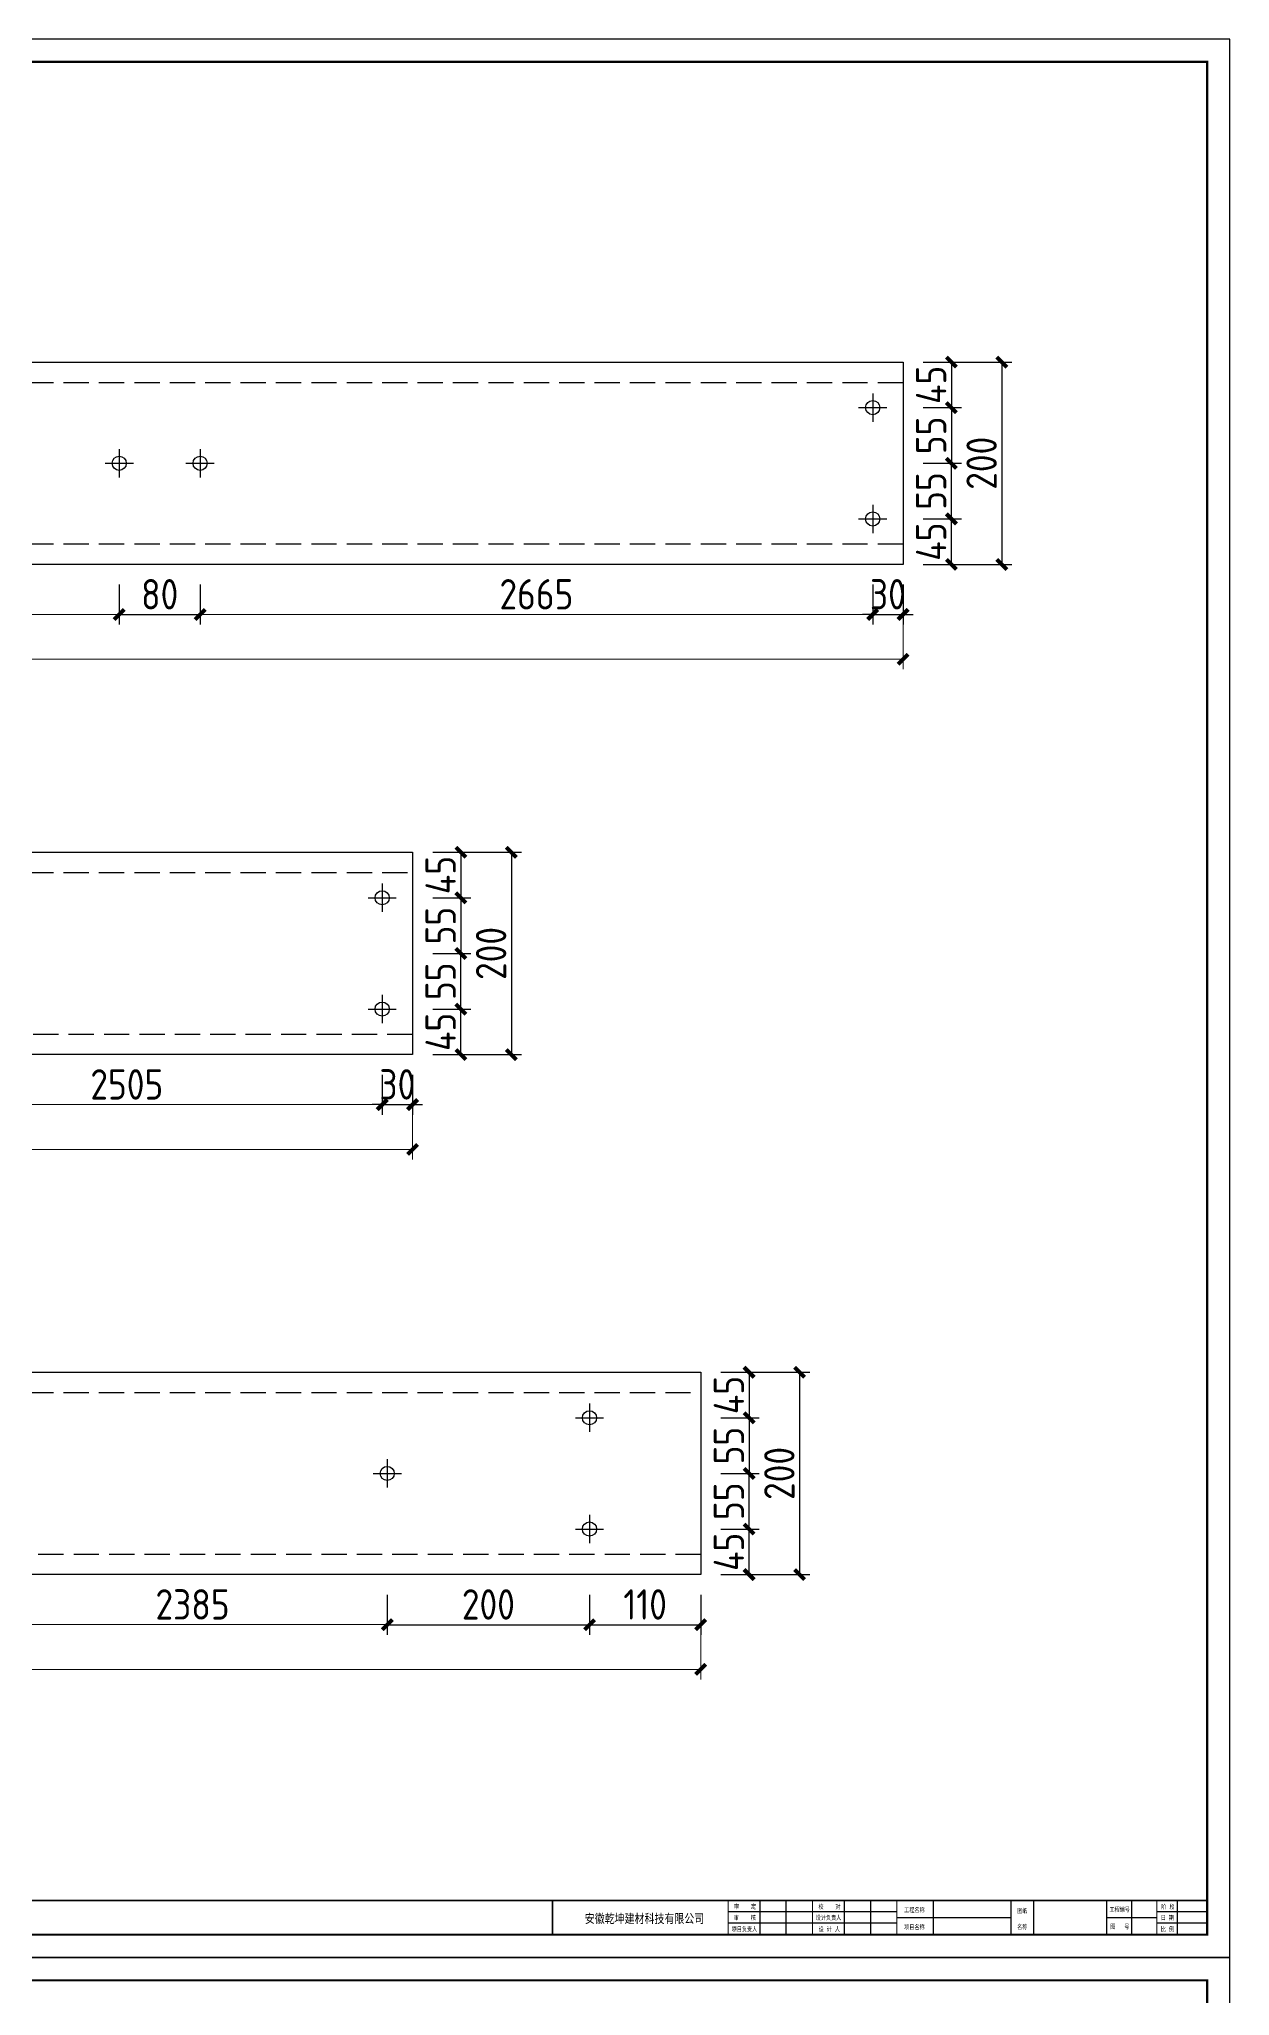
# Model space of a CAD drawing. Extents: x -196983 to 471790, y -783661 to 190401.
# Drawn here: x -25856 to -14082, y -93386 to -74044 of the extents above; entities that cross this region are included whole.
import ezdxf

# ---------------------------------------------------------------- set-up
doc = ezdxf.new("R2010")
doc.units = 0
doc.header["$LTSCALE"] = 1000
doc.header["$MEASUREMENT"] = 0
doc.linetypes.add('DASH', pattern=[0.35, 0.25, -0.1])
doc.layers.add('_TCH_MASK', color=7, linetype='Continuous')
doc.layers.add('PUB_TITLE', color=4, linetype='Continuous')
doc.styles.get("Standard").update_dxf_attribs({"font": 'gbenor.shx', "bigfont": 'gbcbig.shx'})
doc.styles.add('图框', font='')
doc.styles.get('图框').set_extended_font_data('SimSun')
doc.dimstyles.get("Standard").update_dxf_attribs({"dimscale": 100, "dimtxt": 3.5, "dimasz": 1, "dimexe": 2.5, "dimexo": 3, "dimgap": 1.5, "dimtad": 1, "dimdec": 0, "dimzin": 0, "dimdsep": 46, "dimtxsty": 'Standard', "dimblk": 'ARCHTICK', "dimcen": 0.09, "dimadec": 0, "dimazin": 0, "dimtfac": 1, "dimtdec": 0, "dimtix": 1, "dimtmove": 2, "dimatfit": 3, "dimfxl": 1, "dimtolj": 1, "dimtzin": 0, "dimarcsym": 0})

# ---------------------------------------------------------------- blocks, each defined once
blk = doc.blocks.new('$titleblk$00000095')
for p, q in [((-150, 20), (-150, 0)), ((-150, 20), (0, 20)), ((-125, 20), (-125, 0)), ((-100, 20), (-100, 0)), ((-75, 20), (-75, 0)), ((-75, 20), (-75, 0)), ((-50, 20), (-50, 0)), ((-25, 20), (-25, 0)), ((0, 20), (0, 0)), ((-150, 15), (-75, 15)), ((-150, 10), (-75, 10)), ((-75, 15), (0, 15)), ((-75, 10), (0, 10)), ((-150, 5), (-75, 5)), ((-75, 5), (0, 5))]:
    blk.add_line(p, q)
at = {"width": 0.8}
for s, p in [('建   筑', (-146.45, 15.65)), ('暖  通', (-70.35, 15.73)), ('结   构', (-146.45, 10.91)), ('电   气', (-146.45, 5.65)), ('给 排 水', (-71.03, 10.9)), ('工   艺', (-70.35, 6.13)), ('通   讯', (-146.45, 0.88)), ('自   控', (-70.35, 1.24))]:
    blk.add_text(s, height=3.509, dxfattribs=at).set_placement(p)
blk = doc.blocks.new('新块')
for p, q in [((-5840, 800), (-8800, 800)), ((-8240, 400), (-8240, 1000)), ((-7780, 400), (-7780, 1000)), ((-6760, 400), (-6760, 1000)), ((-6300, 400), (-6300, 1000)), ((-5840, 700), (-3840, 700)), ((-5200, 400), (-5200, 1000)), ((-3440, 400), (-3440, 1000)), ((-2160, 700), (-1280, 700)), ((-1720, 400), (-1720, 1000)), ((-400, 800), (-1280, 800)), ((-920, 400), (-920, 1000)), ((-400, 400), (-400, 1000)), ((-5840, 600), (-8800, 600)), ((-400, 600), (-1280, 600))]:
    blk.add_line(p, q)
for points, const_width in [([(-11880, 400), (-11880, 1000), (-400, 1000)], 32), ([(-8800, 400), (-8800, 1000)], 20), ([(-7320, 400), (-7320, 1000)], 20), ([(-5840, 400), (-5840, 1000)], 20), ([(-3840, 400), (-3840, 1000)], 20), ([(-2160, 400), (-2160, 1000)], 20), ([(-1280, 400), (-1280, 1000)], 20)]:
    blk.add_lwpolyline(points, dxfattribs=dict(const_width=const_width))
at = {"layer": 'PUB_TITLE'}
blk.add_lwpolyline([(-47560, 0), (0, 0), (0, 33640), (-47560, 33640)], close=True, dxfattribs=at)
at = {"layer": 'PUB_TITLE', "const_width": 40}
blk.add_lwpolyline([(-46560, 400), (-400, 400), (-400, 33240), (-46560, 33240)], close=True, dxfattribs=at)
at = {"layer": 'PUB_TITLE', "const_width": 32}
blk.add_lwpolyline([(-400, 1000), (-46560, 1000)], dxfattribs=at)
at = {"layer": 'PUB_TITLE', "xscale": 40, "yscale": 40, "zscale": 40, "rotation": 90}
blk.add_blockref('$titleblk$00000095', (-46560, 33240), dxfattribs=at)
at = {"style": '图框', "width": 0.8}
for s, height, p in [('安徽乾坤建材科技有限公司', 160, (-11315, 604)), ('审    核', 80, (-8702, 659)), ('审    定', 80, (-8701, 854)), ('设计负责人', 80, (-7265, 659)), ('校    对', 80, (-7217, 851)), ('工程名称', 80, (-5712, 794)), ('图纸', 80, (-3732, 778)), ('工程编号', 80, (-2112, 803)), ('阶 段', 80, (-1205, 851)), ('日 期', 80, (-1212, 659)), ('项目负责人', 80, (-8739, 457)), ('设 计 人', 80, (-7213, 457)), ('项目名称', 80, (-5712, 494)), ('名称', 80, (-3732, 498)), ('图   号', 80, (-2098, 504)), ('比 例', 80, (-1211, 457))]:
    blk.add_text(s, height=height, dxfattribs=at).set_placement(p)
for tag, p in [('审定人', (-8147, 838)), ('审核人', (-8147, 641)), ('设计负责人', (-6745, 649)), ('校对', (-6621, 837)), ('工程名称', (-5026, 781)), ('图名', (-3347, 649)), ('日期', (-905, 632)), ('阶段', (-810, 832)), ('项目负责人', (-8228, 444)), ('设计人', (-6659, 447)), ('项目名称', (-5026, 479)), ('图号', (-1657, 502)), ('比例', (-810, 446))]:
    blk.add_attdef(tag, p, '', height=120)
blk = doc.blocks.new('_ArchTick')
at = {"color": 0, "linetype": 'ByBlock', "const_width": 0.4}
blk.add_lwpolyline([(-0.5, -0.5), (0.5, 0.5)], dxfattribs=at)
blk = doc.blocks.new('*D762')
at = {"layer": '_TCH_MASK', "color": 0, "lineweight": -2}
for p, q in [((-25064, -79436), (-25064, -79831)), ((-24264, -79436), (-24264, -79831)), ((-25064, -79731), (-24264, -79731))]:
    blk.add_line(p, q, dxfattribs=at)
at = {"layer": 'Defpoints', "color": 0}
for p in [(-25064, -79236), (-24264, -79236), (-24264, -79731)]:
    blk.add_point(p, dxfattribs=at)
at = {"layer": '_TCH_MASK', "color": 0, "lineweight": -2, "xscale": 100, "yscale": 100, "zscale": 100, "rotation": 180}
blk.add_blockref('_ArchTick', (-25064, -79731), dxfattribs=at)
at = {"layer": '_TCH_MASK', "color": 0, "lineweight": -2, "xscale": 100, "yscale": 100, "zscale": 100}
blk.add_blockref('_ArchTick', (-24264, -79731), dxfattribs=at)
at = {"layer": '_TCH_MASK', "color": 0, "lineweight": 15, "insert": (-24664, -79531), "char_height": 300, "attachment_point": 5}
blk.add_mtext('\\A1;80', dxfattribs=at)
blk = doc.blocks.new('*D763')
at = {"layer": '_TCH_MASK', "color": 0, "lineweight": -2}
for p, q in [((-17614, -79436), (-17614, -79831)), ((-17314, -79436), (-17314, -79831)), ((-17614, -79731), (-17714, -79731)), ((-17614, -79731), (-17314, -79731)), ((-17314, -79731), (-17214, -79731))]:
    blk.add_line(p, q, dxfattribs=at)
at = {"layer": 'Defpoints', "color": 0}
for p in [(-17614, -79236), (-17314, -79236), (-17314, -79731)]:
    blk.add_point(p, dxfattribs=at)
at = {"layer": '_TCH_MASK', "color": 0, "lineweight": -2, "xscale": 100, "yscale": 100, "zscale": 100}
blk.add_blockref('_ArchTick', (-17614, -79731), dxfattribs=at)
at = {"layer": '_TCH_MASK', "color": 0, "lineweight": -2, "xscale": 100, "yscale": 100, "zscale": 100, "rotation": 180}
blk.add_blockref('_ArchTick', (-17314, -79731), dxfattribs=at)
at = {"layer": '_TCH_MASK', "color": 0, "lineweight": 15, "insert": (-17464, -79531), "char_height": 300, "attachment_point": 5}
blk.add_mtext('\\A1;30', dxfattribs=at)
blk = doc.blocks.new('*D562')
at = {"layer": '_TCH_MASK', "color": 0, "lineweight": -2}
for p, q in [((-17114, -78786), (-16736, -78786)), ((-16836, -79236), (-16836, -78786)), ((-17114, -79236), (-16736, -79236))]:
    blk.add_line(p, q, dxfattribs=at)
at = {"layer": 'Defpoints', "color": 0}
for p in [(-17314, -78786), (-16836, -78786), (-17314, -79236)]:
    blk.add_point(p, dxfattribs=at)
at = {"layer": '_TCH_MASK', "color": 0, "lineweight": -2, "xscale": 100, "yscale": 100, "zscale": 100}
for p, rotation in [((-16836, -78786), 90), ((-16836, -79236), 270)]:
    blk.add_blockref('_ArchTick', p, dxfattribs=dict(at, rotation=rotation))
at = {"layer": '_TCH_MASK', "color": 0, "lineweight": 15, "insert": (-17036, -79011), "char_height": 300, "attachment_point": 5, "rotation": 90}
blk.add_mtext('\\A1;45', dxfattribs=at)
blk = doc.blocks.new('*D658')
at = {"layer": '_TCH_MASK', "color": 0, "lineweight": -2}
for p, q in [((-17114, -78236), (-16736, -78236)), ((-16836, -78786), (-16836, -78236)), ((-17114, -78786), (-16736, -78786))]:
    blk.add_line(p, q, dxfattribs=at)
at = {"layer": 'Defpoints', "color": 0}
for p in [(-17314, -78236), (-16836, -78236), (-17314, -78786)]:
    blk.add_point(p, dxfattribs=at)
at = {"layer": '_TCH_MASK', "color": 0, "lineweight": -2, "xscale": 100, "yscale": 100, "zscale": 100}
for p, rotation in [((-16836, -78236), 90), ((-16836, -78786), 270)]:
    blk.add_blockref('_ArchTick', p, dxfattribs=dict(at, rotation=rotation))
at = {"layer": '_TCH_MASK', "color": 0, "lineweight": 15, "insert": (-17036, -78511), "char_height": 300, "attachment_point": 5, "rotation": 90}
blk.add_mtext('\\A1;55', dxfattribs=at)
blk = doc.blocks.new('*D563')
at = {"layer": '_TCH_MASK', "color": 0, "lineweight": -2}
for p, q in [((-17114, -77236), (-16736, -77236)), ((-16836, -77236), (-16836, -77686)), ((-17114, -77686), (-16736, -77686))]:
    blk.add_line(p, q, dxfattribs=at)
at = {"layer": 'Defpoints', "color": 0}
for p in [(-17314, -77236), (-17314, -77686), (-16836, -77686)]:
    blk.add_point(p, dxfattribs=at)
at = {"layer": '_TCH_MASK', "color": 0, "lineweight": -2, "xscale": 100, "yscale": 100, "zscale": 100}
for p, rotation in [((-16836, -77236), 90), ((-16836, -77686), 270)]:
    blk.add_blockref('_ArchTick', p, dxfattribs=dict(at, rotation=rotation))
at = {"layer": '_TCH_MASK', "color": 0, "lineweight": 15, "insert": (-17036, -77461), "char_height": 300, "attachment_point": 5, "rotation": 90}
blk.add_mtext('\\A1;45', dxfattribs=at)
blk = doc.blocks.new('*D564')
at = {"layer": '_TCH_MASK', "color": 0, "lineweight": -2}
for p, q in [((-17114, -77686), (-16736, -77686)), ((-16836, -77686), (-16836, -78236)), ((-17114, -78236), (-16736, -78236))]:
    blk.add_line(p, q, dxfattribs=at)
at = {"layer": 'Defpoints', "color": 0}
for p in [(-17314, -77686), (-17314, -78236), (-16836, -78236)]:
    blk.add_point(p, dxfattribs=at)
at = {"layer": '_TCH_MASK', "color": 0, "lineweight": -2, "xscale": 100, "yscale": 100, "zscale": 100}
for p, rotation in [((-16836, -77686), 90), ((-16836, -78236), 270)]:
    blk.add_blockref('_ArchTick', p, dxfattribs=dict(at, rotation=rotation))
at = {"layer": '_TCH_MASK', "color": 0, "lineweight": 15, "insert": (-17036, -77961), "char_height": 300, "attachment_point": 5, "rotation": 90}
blk.add_mtext('\\A1;55', dxfattribs=at)
blk = doc.blocks.new('*D659')
at = {"layer": '_TCH_MASK', "color": 0, "lineweight": -2}
for p, q in [((-17114, -77236), (-16237, -77236)), ((-16337, -77236), (-16337, -79236)), ((-17114, -79236), (-16237, -79236))]:
    blk.add_line(p, q, dxfattribs=at)
at = {"layer": 'Defpoints', "color": 0}
for p in [(-17314, -77236), (-17314, -79236), (-16337, -79236)]:
    blk.add_point(p, dxfattribs=at)
at = {"layer": '_TCH_MASK', "color": 0, "lineweight": -2, "xscale": 100, "yscale": 100, "zscale": 100}
for p, rotation in [((-16337, -77236), 90), ((-16337, -79236), 270)]:
    blk.add_blockref('_ArchTick', p, dxfattribs=dict(at, rotation=rotation))
at = {"layer": '_TCH_MASK', "color": 0, "lineweight": 15, "insert": (-16537, -78236), "char_height": 300, "attachment_point": 5, "rotation": 90}
blk.add_mtext('\\A1;200', dxfattribs=at)
blk = doc.blocks.new('*D663')
at = {"layer": '_TCH_MASK', "color": 0, "lineweight": -2}
for p, q in [((-22464, -84282), (-22464, -84676)), ((-22164, -84282), (-22164, -84676)), ((-22464, -84576), (-22564, -84576)), ((-22464, -84576), (-22164, -84576)), ((-22164, -84576), (-22064, -84576))]:
    blk.add_line(p, q, dxfattribs=at)
at = {"layer": 'Defpoints', "color": 0}
for p in [(-22464, -84082), (-22164, -84082), (-22164, -84576)]:
    blk.add_point(p, dxfattribs=at)
at = {"layer": '_TCH_MASK', "color": 0, "lineweight": -2, "xscale": 100, "yscale": 100, "zscale": 100}
blk.add_blockref('_ArchTick', (-22464, -84576), dxfattribs=at)
at = {"layer": '_TCH_MASK', "color": 0, "lineweight": -2, "xscale": 100, "yscale": 100, "zscale": 100, "rotation": 180}
blk.add_blockref('_ArchTick', (-22164, -84576), dxfattribs=at)
at = {"layer": '_TCH_MASK', "color": 0, "lineweight": 15, "insert": (-22314, -84376), "char_height": 300, "attachment_point": 5}
blk.add_mtext('\\A1;30', dxfattribs=at)
blk = doc.blocks.new('*D565')
at = {"layer": '_TCH_MASK', "color": 0, "lineweight": -2}
for p, q in [((-21964, -83632), (-21586, -83632)), ((-21686, -84082), (-21686, -83632)), ((-21964, -84082), (-21586, -84082))]:
    blk.add_line(p, q, dxfattribs=at)
at = {"layer": 'Defpoints', "color": 0}
for p in [(-22164, -83632), (-21686, -83632), (-22164, -84082)]:
    blk.add_point(p, dxfattribs=at)
at = {"layer": '_TCH_MASK', "color": 0, "lineweight": -2, "xscale": 100, "yscale": 100, "zscale": 100}
for p, rotation in [((-21686, -83632), 90), ((-21686, -84082), 270)]:
    blk.add_blockref('_ArchTick', p, dxfattribs=dict(at, rotation=rotation))
at = {"layer": '_TCH_MASK', "color": 0, "lineweight": 15, "insert": (-21886, -83857), "char_height": 300, "attachment_point": 5, "rotation": 90}
blk.add_mtext('\\A1;45', dxfattribs=at)
blk = doc.blocks.new('*D664')
at = {"layer": '_TCH_MASK', "color": 0, "lineweight": -2}
for p, q in [((-21964, -83082), (-21586, -83082)), ((-21686, -83632), (-21686, -83082)), ((-21964, -83632), (-21586, -83632))]:
    blk.add_line(p, q, dxfattribs=at)
at = {"layer": 'Defpoints', "color": 0}
for p in [(-22164, -83082), (-21686, -83082), (-22164, -83632)]:
    blk.add_point(p, dxfattribs=at)
at = {"layer": '_TCH_MASK', "color": 0, "lineweight": -2, "xscale": 100, "yscale": 100, "zscale": 100}
for p, rotation in [((-21686, -83082), 90), ((-21686, -83632), 270)]:
    blk.add_blockref('_ArchTick', p, dxfattribs=dict(at, rotation=rotation))
at = {"layer": '_TCH_MASK', "color": 0, "lineweight": 15, "insert": (-21886, -83357), "char_height": 300, "attachment_point": 5, "rotation": 90}
blk.add_mtext('\\A1;55', dxfattribs=at)
blk = doc.blocks.new('*D566')
at = {"layer": '_TCH_MASK', "color": 0, "lineweight": -2}
for p, q in [((-21964, -82082), (-21586, -82082)), ((-21686, -82082), (-21686, -82532)), ((-21964, -82532), (-21586, -82532))]:
    blk.add_line(p, q, dxfattribs=at)
at = {"layer": 'Defpoints', "color": 0}
for p in [(-22164, -82082), (-22164, -82532), (-21686, -82532)]:
    blk.add_point(p, dxfattribs=at)
at = {"layer": '_TCH_MASK', "color": 0, "lineweight": -2, "xscale": 100, "yscale": 100, "zscale": 100}
for p, rotation in [((-21686, -82082), 90), ((-21686, -82532), 270)]:
    blk.add_blockref('_ArchTick', p, dxfattribs=dict(at, rotation=rotation))
at = {"layer": '_TCH_MASK', "color": 0, "lineweight": 15, "insert": (-21886, -82307), "char_height": 300, "attachment_point": 5, "rotation": 90}
blk.add_mtext('\\A1;45', dxfattribs=at)
blk = doc.blocks.new('*D567')
at = {"layer": '_TCH_MASK', "color": 0, "lineweight": -2}
for p, q in [((-21964, -82532), (-21586, -82532)), ((-21686, -82532), (-21686, -83082)), ((-21964, -83082), (-21586, -83082))]:
    blk.add_line(p, q, dxfattribs=at)
at = {"layer": 'Defpoints', "color": 0}
for p in [(-22164, -82532), (-22164, -83082), (-21686, -83082)]:
    blk.add_point(p, dxfattribs=at)
at = {"layer": '_TCH_MASK', "color": 0, "lineweight": -2, "xscale": 100, "yscale": 100, "zscale": 100}
for p, rotation in [((-21686, -82532), 90), ((-21686, -83082), 270)]:
    blk.add_blockref('_ArchTick', p, dxfattribs=dict(at, rotation=rotation))
at = {"layer": '_TCH_MASK', "color": 0, "lineweight": 15, "insert": (-21886, -82807), "char_height": 300, "attachment_point": 5, "rotation": 90}
blk.add_mtext('\\A1;55', dxfattribs=at)
blk = doc.blocks.new('*D665')
at = {"layer": '_TCH_MASK', "color": 0, "lineweight": -2}
for p, q in [((-21964, -82082), (-21087, -82082)), ((-21187, -82082), (-21187, -84082)), ((-21964, -84082), (-21087, -84082))]:
    blk.add_line(p, q, dxfattribs=at)
at = {"layer": 'Defpoints', "color": 0}
for p in [(-22164, -82082), (-22164, -84082), (-21187, -84082)]:
    blk.add_point(p, dxfattribs=at)
at = {"layer": '_TCH_MASK', "color": 0, "lineweight": -2, "xscale": 100, "yscale": 100, "zscale": 100}
for p, rotation in [((-21187, -82082), 90), ((-21187, -84082), 270)]:
    blk.add_blockref('_ArchTick', p, dxfattribs=dict(at, rotation=rotation))
at = {"layer": '_TCH_MASK', "color": 0, "lineweight": 15, "insert": (-21387, -83082), "char_height": 300, "attachment_point": 5, "rotation": 90}
blk.add_mtext('\\A1;200', dxfattribs=at)
blk = doc.blocks.new('*D670')
at = {"layer": '_TCH_MASK', "color": 0, "lineweight": -2}
for p, q in [((-22414, -89422), (-22414, -89817)), ((-20414, -89422), (-20414, -89817)), ((-22414, -89717), (-20414, -89717))]:
    blk.add_line(p, q, dxfattribs=at)
at = {"layer": 'Defpoints', "color": 0}
for p in [(-22414, -89222), (-20414, -89222), (-20414, -89717)]:
    blk.add_point(p, dxfattribs=at)
at = {"layer": '_TCH_MASK', "color": 0, "lineweight": -2, "xscale": 100, "yscale": 100, "zscale": 100, "rotation": 180}
blk.add_blockref('_ArchTick', (-22414, -89717), dxfattribs=at)
at = {"layer": '_TCH_MASK', "color": 0, "lineweight": -2, "xscale": 100, "yscale": 100, "zscale": 100}
blk.add_blockref('_ArchTick', (-20414, -89717), dxfattribs=at)
at = {"layer": '_TCH_MASK', "color": 0, "lineweight": 15, "insert": (-21414, -89517), "char_height": 300, "attachment_point": 5}
blk.add_mtext('\\A1;200', dxfattribs=at)
blk = doc.blocks.new('*D671')
at = {"layer": '_TCH_MASK', "color": 0, "lineweight": -2}
for p, q in [((-20414, -89422), (-20414, -89817)), ((-19314, -89422), (-19314, -89817)), ((-20414, -89717), (-19314, -89717))]:
    blk.add_line(p, q, dxfattribs=at)
at = {"layer": 'Defpoints', "color": 0}
for p in [(-20414, -89222), (-19314, -89222), (-19314, -89717)]:
    blk.add_point(p, dxfattribs=at)
at = {"layer": '_TCH_MASK', "color": 0, "lineweight": -2, "xscale": 100, "yscale": 100, "zscale": 100, "rotation": 180}
blk.add_blockref('_ArchTick', (-20414, -89717), dxfattribs=at)
at = {"layer": '_TCH_MASK', "color": 0, "lineweight": -2, "xscale": 100, "yscale": 100, "zscale": 100}
blk.add_blockref('_ArchTick', (-19314, -89717), dxfattribs=at)
at = {"layer": '_TCH_MASK', "color": 0, "lineweight": 15, "insert": (-19864, -89517), "char_height": 300, "attachment_point": 5}
blk.add_mtext('\\A1;110', dxfattribs=at)
blk = doc.blocks.new('*D568')
at = {"layer": '_TCH_MASK', "color": 0, "lineweight": -2}
for p, q in [((-19114, -88772), (-18736, -88772)), ((-18836, -89222), (-18836, -88772)), ((-19114, -89222), (-18736, -89222))]:
    blk.add_line(p, q, dxfattribs=at)
at = {"layer": 'Defpoints', "color": 0}
for p in [(-19314, -88772), (-18836, -88772), (-19314, -89222)]:
    blk.add_point(p, dxfattribs=at)
at = {"layer": '_TCH_MASK', "color": 0, "lineweight": -2, "xscale": 100, "yscale": 100, "zscale": 100}
for p, rotation in [((-18836, -88772), 90), ((-18836, -89222), 270)]:
    blk.add_blockref('_ArchTick', p, dxfattribs=dict(at, rotation=rotation))
at = {"layer": '_TCH_MASK', "color": 0, "lineweight": 15, "insert": (-19036, -88997), "char_height": 300, "attachment_point": 5, "rotation": 90}
blk.add_mtext('\\A1;45', dxfattribs=at)
blk = doc.blocks.new('*D672')
at = {"layer": '_TCH_MASK', "color": 0, "lineweight": -2}
for p, q in [((-19114, -88222), (-18736, -88222)), ((-18836, -88772), (-18836, -88222)), ((-19114, -88772), (-18736, -88772))]:
    blk.add_line(p, q, dxfattribs=at)
at = {"layer": 'Defpoints', "color": 0}
for p in [(-19314, -88222), (-18836, -88222), (-19314, -88772)]:
    blk.add_point(p, dxfattribs=at)
at = {"layer": '_TCH_MASK', "color": 0, "lineweight": -2, "xscale": 100, "yscale": 100, "zscale": 100}
for p, rotation in [((-18836, -88222), 90), ((-18836, -88772), 270)]:
    blk.add_blockref('_ArchTick', p, dxfattribs=dict(at, rotation=rotation))
at = {"layer": '_TCH_MASK', "color": 0, "lineweight": 15, "insert": (-19036, -88497), "char_height": 300, "attachment_point": 5, "rotation": 90}
blk.add_mtext('\\A1;55', dxfattribs=at)
blk = doc.blocks.new('*D569')
at = {"layer": '_TCH_MASK', "color": 0, "lineweight": -2}
for p, q in [((-19114, -87222), (-18736, -87222)), ((-18836, -87222), (-18836, -87672)), ((-19114, -87672), (-18736, -87672))]:
    blk.add_line(p, q, dxfattribs=at)
at = {"layer": 'Defpoints', "color": 0}
for p in [(-19314, -87222), (-19314, -87672), (-18836, -87672)]:
    blk.add_point(p, dxfattribs=at)
at = {"layer": '_TCH_MASK', "color": 0, "lineweight": -2, "xscale": 100, "yscale": 100, "zscale": 100}
for p, rotation in [((-18836, -87222), 90), ((-18836, -87672), 270)]:
    blk.add_blockref('_ArchTick', p, dxfattribs=dict(at, rotation=rotation))
at = {"layer": '_TCH_MASK', "color": 0, "lineweight": 15, "insert": (-19036, -87447), "char_height": 300, "attachment_point": 5, "rotation": 90}
blk.add_mtext('\\A1;45', dxfattribs=at)
blk = doc.blocks.new('*D570')
at = {"layer": '_TCH_MASK', "color": 0, "lineweight": -2}
for p, q in [((-19114, -87672), (-18736, -87672)), ((-18836, -87672), (-18836, -88222)), ((-19114, -88222), (-18736, -88222))]:
    blk.add_line(p, q, dxfattribs=at)
at = {"layer": 'Defpoints', "color": 0}
for p in [(-19314, -87672), (-19314, -88222), (-18836, -88222)]:
    blk.add_point(p, dxfattribs=at)
at = {"layer": '_TCH_MASK', "color": 0, "lineweight": -2, "xscale": 100, "yscale": 100, "zscale": 100}
for p, rotation in [((-18836, -87672), 90), ((-18836, -88222), 270)]:
    blk.add_blockref('_ArchTick', p, dxfattribs=dict(at, rotation=rotation))
at = {"layer": '_TCH_MASK', "color": 0, "lineweight": 15, "insert": (-19036, -87947), "char_height": 300, "attachment_point": 5, "rotation": 90}
blk.add_mtext('\\A1;55', dxfattribs=at)
blk = doc.blocks.new('*D673')
at = {"layer": '_TCH_MASK', "color": 0, "lineweight": -2}
for p, q in [((-19114, -87222), (-18237, -87222)), ((-18337, -87222), (-18337, -89222)), ((-19114, -89222), (-18237, -89222))]:
    blk.add_line(p, q, dxfattribs=at)
at = {"layer": 'Defpoints', "color": 0}
for p in [(-19314, -87222), (-19314, -89222), (-18337, -89222)]:
    blk.add_point(p, dxfattribs=at)
at = {"layer": '_TCH_MASK', "color": 0, "lineweight": -2, "xscale": 100, "yscale": 100, "zscale": 100}
for p, rotation in [((-18337, -87222), 90), ((-18337, -89222), 270)]:
    blk.add_blockref('_ArchTick', p, dxfattribs=dict(at, rotation=rotation))
at = {"layer": '_TCH_MASK', "color": 0, "lineweight": 15, "insert": (-18537, -88222), "char_height": 300, "attachment_point": 5, "rotation": 90}
blk.add_mtext('\\A1;200', dxfattribs=at)

msp = doc.modelspace()

# ---------------------------------------------------------------- linework, layer by layer
at = {"color": 0}
for p, q in [((-39264.2, -77236.4), (-17314.2, -77236.4)), ((-17314.2, -77236.4), (-17314.2, -79236.4)), ((-17314.2, -79236.4), (-39264.2, -79236.4)), ((-39264.2, -82081.7), (-22164.2, -82081.7)), ((-22164.2, -82081.7), (-22164.2, -84081.7)), ((-22164.2, -84081.7), (-39264.2, -84081.7)), ((-39264.2, -87221.9), (-19314.2, -87221.9)), ((-19314.2, -87221.9), (-19314.2, -89221.9)), ((-19314.2, -89221.9), (-39264.2, -89221.9))]:
    msp.add_line(p, q, dxfattribs=at)
at = {"color": 0, "linetype": 'DASH'}
for p, q in [((-39264.2, -77436.4), (-17314.2, -77436.4)), ((-17314.2, -79036.4), (-39264.2, -79036.4)), ((-39264.2, -82281.7), (-22164.2, -82281.7)), ((-22164.2, -83881.7), (-39264.2, -83881.7)), ((-39264.2, -87421.9), (-19314.2, -87421.9)), ((-19314.2, -89021.9), (-39264.2, -89021.9))]:
    msp.add_line(p, q, dxfattribs=at)
at = {"color": 1}
for p, q in [((-17614.2, -77546.4), (-17614.2, -77826.4)), ((-17754.2, -77686.4), (-17474.2, -77686.4)), ((-25064.2, -78096.4), (-25064.2, -78376.4)), ((-24264.2, -78096.4), (-24264.2, -78376.4)), ((-25204.2, -78236.4), (-24924.2, -78236.4)), ((-24404.2, -78236.4), (-24124.2, -78236.4)), ((-17614.2, -78646.4), (-17614.2, -78926.4)), ((-17754.2, -78786.4), (-17474.2, -78786.4)), ((-22464.2, -82391.7), (-22464.2, -82671.7)), ((-22604.2, -82531.7), (-22324.2, -82531.7)), ((-22464.2, -83491.7), (-22464.2, -83771.7)), ((-22604.2, -83631.7), (-22324.2, -83631.7)), ((-20414.2, -87531.9), (-20414.2, -87811.9)), ((-20554.2, -87671.9), (-20274.2, -87671.9)), ((-22414.2, -88081.9), (-22414.2, -88361.9)), ((-22554.2, -88221.9), (-22274.2, -88221.9)), ((-20554.2, -88771.9), (-20274.2, -88771.9)), ((-20414.2, -88631.9), (-20414.2, -88911.9))]:
    msp.add_line(p, q, dxfattribs=at)
for centre in [(-17614.2, -77686.4), (-25064.2, -78236.4), (-24264.2, -78236.4), (-17614.2, -78786.4), (-22464.2, -82531.7), (-22464.2, -83631.7), (-20414.2, -87671.9), (-22414.2, -88221.9), (-20414.2, -88771.9)]:
    msp.add_circle(centre, 70, dxfattribs=at)
at = {"layer": '_TCH_MASK', "lineweight": 15}
for p, q in [((-25064.2, -79436.4), (-25064.2, -79831.2)), ((-24264.2, -79436.4), (-24264.2, -79831.2)), ((-17614.2, -79436.4), (-17614.2, -79831.2)), ((-17314.2, -79436.4), (-17314.2, -80273)), ((-28264.2, -79731.2), (-25064.2, -79731.2)), ((-24264.2, -79731.2), (-17614.2, -79731.2)), ((-17314.2, -80173), (-39264.2, -80173)), ((-22464.2, -84281.7), (-22464.2, -84676.5)), ((-22164.2, -84281.7), (-22164.2, -85118.3)), ((-27514.2, -84576.5), (-22464.2, -84576.5)), ((-22164.2, -85018.3), (-39264.2, -85018.3)), ((-22414.2, -89421.9), (-22414.2, -89816.7)), ((-19314.2, -89421.9), (-19314.2, -90258.5)), ((-26264.2, -89716.7), (-22414.2, -89716.7)), ((-19314.2, -90158.5), (-39264.2, -90158.5))]:
    msp.add_line(p, q, dxfattribs=at)

# ---------------------------------------------------------------- block references
at = {"layer": '_TCH_MASK', "color": 0, "lineweight": 15, "xscale": 0.5637161763734184, "yscale": 0.5637161763588665, "zscale": 0.5637161763684475}
for p in [(-14082.3, -93007), (-14082.3, -111970.4)]:
    msp.add_blockref('新块', p, dxfattribs=at)
at = {"layer": '_TCH_MASK', "lineweight": 15, "xscale": 100, "yscale": 100, "zscale": 100}
for p in [(-25064.2, -79731.2), (-17614.2, -79731.2), (-17314.2, -80173), (-22464.2, -84576.5), (-22164.2, -85018.3), (-22414.2, -89716.7), (-19314.2, -90158.5)]:
    msp.add_blockref('_ArchTick', p, dxfattribs=at)
at = {"layer": '_TCH_MASK', "lineweight": 15, "xscale": 100, "yscale": 100, "zscale": 100, "rotation": 180}
msp.add_blockref('_ArchTick', (-24264.2, -79731.2), dxfattribs=at)

# ---------------------------------------------------------------- texts
at = {"layer": '_TCH_MASK', "lineweight": 15, "char_height": 300, "attachment_point": 5}
for s, insert in [('\\A1;2665', (-20939.2, -79531.2)), ('\\A1;2505', (-24989.2, -84376.5)), ('\\A1;2385', (-24339.2, -89516.7))]:
    msp.add_mtext(s, dxfattribs=dict(at, insert=insert))

# ---------------------------------------------------------------- dimensions: what is measured, and where the dimension line sits
at = {"layer": '_TCH_MASK', "lineweight": 15}
for base, p1, p2, angle, picture, middle in [((-16835.6, -77686.4), (-17314.2, -77236.4), (-17314.2, -77686.4), 270, '*D563', (-17035.6, -77461.4)), ((-16337.5, -79236.4), (-17314.2, -77236.4), (-17314.2, -79236.4), 90, '*D659', (-16537.5, -78236.4)), ((-16835.6, -78236.4), (-17314.2, -77686.4), (-17314.2, -78236.4), 270, '*D564', (-17035.6, -77961.4)), ((-16835.6, -78236.4), (-17314.2, -78786.4), (-17314.2, -78236.4), 90, '*D658', (-17035.6, -78511.4)), ((-16835.6, -78786.4), (-17314.2, -79236.4), (-17314.2, -78786.4), 90, '*D562', (-17035.6, -79011.4)), ((-21685.6, -82531.7), (-22164.2, -82081.7), (-22164.2, -82531.7), 270, '*D566', (-21885.6, -82306.7)), ((-21187.5, -84081.7), (-22164.2, -82081.7), (-22164.2, -84081.7), 90, '*D665', (-21387.5, -83081.7)), ((-21685.6, -83081.7), (-22164.2, -82531.7), (-22164.2, -83081.7), 270, '*D567', (-21885.6, -82806.7)), ((-21685.6, -83081.7), (-22164.2, -83631.7), (-22164.2, -83081.7), 90, '*D664', (-21885.6, -83356.7)), ((-21685.6, -83631.7), (-22164.2, -84081.7), (-22164.2, -83631.7), 90, '*D565', (-21885.6, -83856.7)), ((-18835.6, -87671.9), (-19314.2, -87221.9), (-19314.2, -87671.9), 270, '*D569', (-19035.6, -87446.9)), ((-18337.5, -89221.9), (-19314.2, -87221.9), (-19314.2, -89221.9), 90, '*D673', (-18537.5, -88221.9)), ((-18835.6, -88221.9), (-19314.2, -87671.9), (-19314.2, -88221.9), 270, '*D570', (-19035.6, -87946.9)), ((-18835.6, -88221.9), (-19314.2, -88771.9), (-19314.2, -88221.9), 90, '*D672', (-19035.6, -88496.9)), ((-18835.6, -88771.9), (-19314.2, -89221.9), (-19314.2, -88771.9), 90, '*D568', (-19035.6, -88996.9))]:
    dim = msp.add_linear_dim(base=base, p1=p1, p2=p2, angle=angle, dimstyle='Standard', override={"dimtxt": 3, "dimexe": 1, "dimexo": 2, "dimgap": 0.5, "dimlfac": 0.1}, dxfattribs=at)
    dim.commit()
    dim.dimension.update_dxf_attribs({"geometry": picture, "text_midpoint": middle})
for base, p1, p2, picture, middle in [((-24264.2, -79731.2), (-25064.2, -79236.4), (-24264.2, -79236.4), '*D762', (-24664.2, -79531.2)), ((-17314.2, -79731.2), (-17614.2, -79236.4), (-17314.2, -79236.4), '*D763', (-17464.2, -79531.2)), ((-22164.2, -84576.5), (-22464.2, -84081.7), (-22164.2, -84081.7), '*D663', (-22314.2, -84376.5)), ((-20414.2, -89716.7), (-22414.2, -89221.9), (-20414.2, -89221.9), '*D670', (-21414.2, -89516.7)), ((-19314.2, -89716.7), (-20414.2, -89221.9), (-19314.2, -89221.9), '*D671', (-19864.2, -89516.7))]:
    dim = msp.add_linear_dim(base=base, p1=p1, p2=p2, dimstyle='Standard', override={"dimtxt": 3, "dimexe": 1, "dimexo": 2, "dimgap": 0.5, "dimlfac": 0.1}, dxfattribs=at)
    dim.commit()
    dim.dimension.update_dxf_attribs({"geometry": picture, "text_midpoint": middle})

doc.saveas('drawing.dxf')
